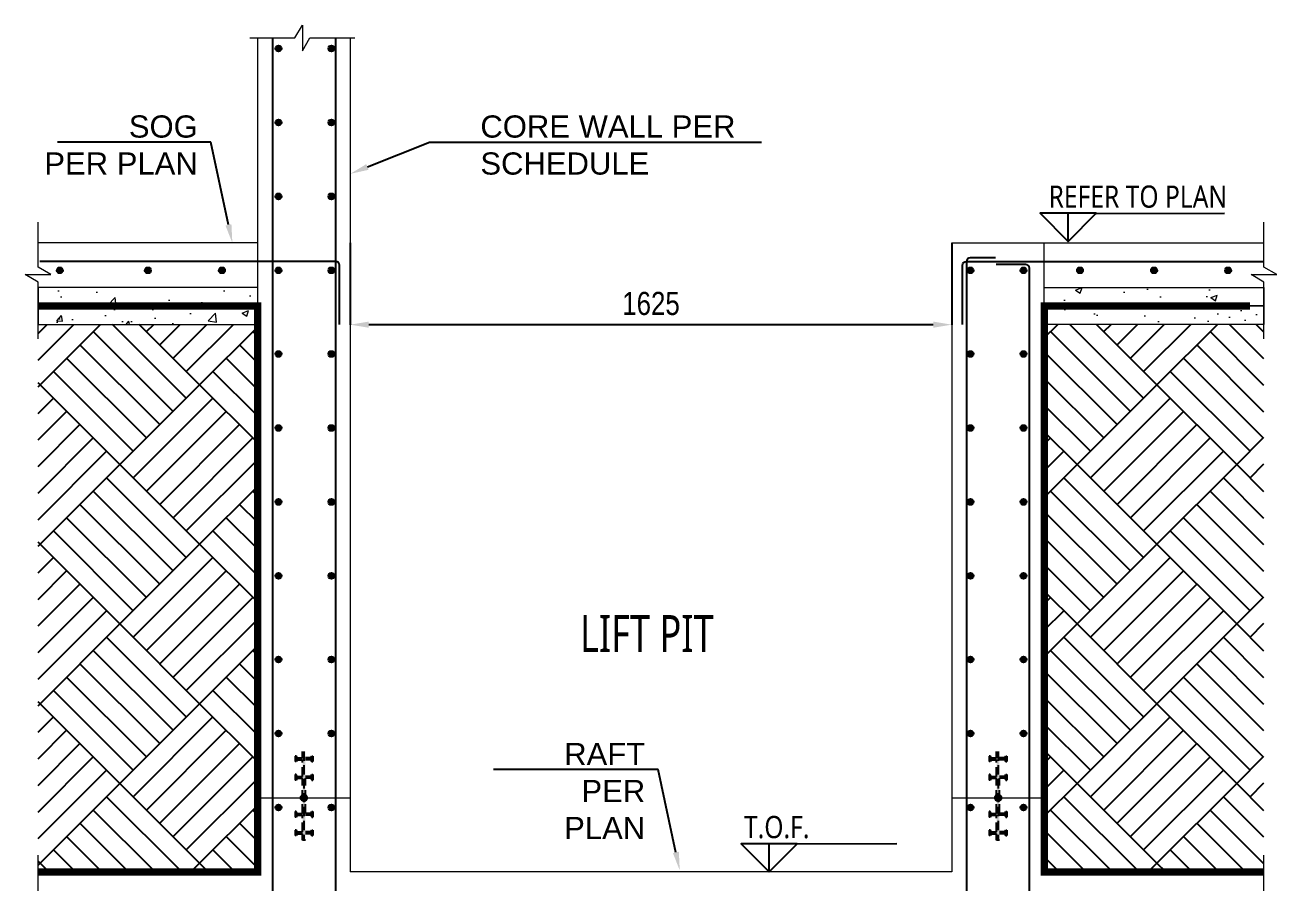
# Model space of a CAD drawing. Header units: millimetres. Extents: x 109938 to 146706, y 87118 to 119396.
# Drawn here: x 110094 to 113476, y 102753 to 105072 of the extents above; entities that cross this region are included whole.
import ezdxf
from ezdxf import colors
from ezdxf.entities.mleader import LeaderData, LeaderLine
from ezdxf.math import Vec2, Vec3

# ---------------------------------------------------------------- set-up
doc = ezdxf.new("R2010")
doc.units = ezdxf.units.MM
doc.header["$LTSCALE"] = 25
doc.header["$PDMODE"] = 35
for name, pattern in [('Dash Dot 3_16_', [7.9375, 4.7625, -1.5875, 0, -1.5875]), ('DASHEDX2', [1.5, 1, -0.5]), ('Dot & Dashed', [8.937037, 4.233333, -2.351852, 0, -2.351852])]:
    doc.linetypes.add(name, pattern=pattern)
for name, color, linetype, lineweight in [('A-ANNO-DIMS', 211, 'Continuous', 9), ('A-FLOR-IDEN', 11, 'Continuous', 9), ('S-COL', 3, 'Continuous', 13), ('S-COLS', 52, 'Continuous', 9), ('S-SLAB', 3, 'Continuous', 13)]:
    doc.layers.add(name, color=color, linetype=linetype, lineweight=lineweight)
for name, color, linetype in [('APPLICATION', 7, 'DASHEDX2'), ('LOBBY.SECTIONS$0$S200G_ELEV_LVL', 7, 'Continuous'), ('REINF', 1, 'Continuous'), ('STR_COL_HATCH', 8, 'Continuous'), ('WATER PROOF', 1, 'Continuous')]:
    doc.layers.add(name, color=color, linetype=linetype)
doc.styles.add('GENERATED_STYLE_1', font='arial.ttf')
doc.styles.add('GENERATED_STYLE_3', font='trebuc.ttf', dxfattribs={"width": 0.78})
doc.styles.add('style1', font='arial.ttf', dxfattribs={"width": 0.8, "height": 62.5})
doc.linetypes.add('ZIGZAG', pattern='A,0.00254,-5.08,[131,ltypeshp.shx,S=5.08,R=0,X=-5.08,Y=0],-10.16,[131,ltypeshp.shx,S=5.08,R=180,X=5.08,Y=0],-5.08', length=20.32254)
doc.dimstyles.new('D375', dxfattribs={"dimtxt": 62.5, "dimasz": 50, "dimexe": 0.18, "dimexo": 0.0625, "dimgap": 25, "dimtad": 1, "dimdec": 0, "dimzin": 0, "dimdsep": 46, "dimtxsty": 'style1', "dimcen": 0.09, "dimclrd": 256, "dimclre": 256, "dimclrt": 2, "dimadec": 0, "dimazin": 0, "dimtfac": 1, "dimtdec": 0, "dimtofl": 0, "dimtmove": 0, "dimatfit": 3, "dimfxl": 1, "dimtolj": 1, "dimtzin": 0, "dimarcsym": 0})

# ---------------------------------------------------------------- blocks, each defined once
blk = doc.blocks.new('*D29')
at = {"layer": 'A-ANNO-DIMS', "lineweight": -2, "transparency": 16777216}
for p, q in [((110972.2, 104482.7), (110972.2, 104261.8)), ((112597.2, 104482.7), (112597.2, 104261.8)), ((112547.2, 104261.9), (111022.2, 104261.9))]:
    blk.add_line(p, q, dxfattribs=at)
at = {"layer": 'A-ANNO-DIMS', "transparency": 16777216}
for points in [[(111022.2, 104270.3), (111022.2, 104253.6), (110972.2, 104261.9)], [(112547.2, 104270.3), (112547.2, 104253.6), (112597.2, 104261.9)]]:
    blk.add_solid(points, dxfattribs=at)
at = {"layer": 'Defpoints', "color": 0, "transparency": 16777216}
for p in [(110972.2, 104482.7), (112597.2, 104482.7), (110972.2, 104261.9)]:
    blk.add_point(p, dxfattribs=at)
at = {"layer": 'A-ANNO-DIMS', "color": 2, "transparency": 16777216, "insert": (111784.7, 104318.9), "char_height": 62.5, "attachment_point": 5, "style": 'style1'}
blk.add_mtext('\\A1;1625', dxfattribs=at)

msp = doc.modelspace()

# ---------------------------------------------------------------- hatches: boundary and pattern name
h = msp.add_hatch()
h.set_pattern_fill('ANSI31', color=256, scale=25, style=0)
h.set_pattern_definition([(45, (96726.4603, 80520.74), (-2.2097087, 2.2097087), [])])
h.paths.add_polyline_path([(110838.3, 102982.7, -1), (110856, 102982.7, -1)])
h = msp.add_hatch()
h.set_pattern_fill('ANSI31', color=256, scale=25, style=0)
h.set_pattern_definition([(45, (98601.4603, 80520.74), (-2.2097087, 2.2097087), [])])
h.paths.add_polyline_path([(112713.3, 102982.7, -1), (112731, 102982.7, -1)])
at = {"layer": 'REINF', "transparency": 33554687}
h = msp.add_hatch(color=256, dxfattribs=at)
h.dxf.hatch_style = 1
edge = h.paths.add_edge_path()
edge.add_arc((110778.5, 105008.7), 8, 0, 360)
h = msp.add_hatch(color=256, dxfattribs=at)
h.dxf.hatch_style = 1
edge = h.paths.add_edge_path()
edge.add_arc((110921.3, 105008.7), 8, 0, 360)
h = msp.add_hatch(color=256, dxfattribs=at)
h.dxf.hatch_style = 1
edge = h.paths.add_edge_path()
edge.add_arc((110778.5, 104808.7), 8, 0, 360)
h = msp.add_hatch(color=256, dxfattribs=at)
h.dxf.hatch_style = 1
edge = h.paths.add_edge_path()
edge.add_arc((110921.3, 104808.7), 8, 0, 360)
h = msp.add_hatch(color=256, dxfattribs=at)
h.dxf.hatch_style = 1
edge = h.paths.add_edge_path()
edge.add_arc((110778.5, 104608.7), 8, 0, 360)
h = msp.add_hatch(color=256, dxfattribs=at)
h.dxf.hatch_style = 1
edge = h.paths.add_edge_path()
edge.add_arc((110921.3, 104608.7), 8, 0, 360)
h = msp.add_hatch(color=256, dxfattribs=at)
h.dxf.hatch_style = 1
edge = h.paths.add_edge_path()
edge.add_arc((110187.7, 104408.7), 8, 0, 360)
h = msp.add_hatch(color=256, dxfattribs=at)
h.dxf.hatch_style = 1
edge = h.paths.add_edge_path()
edge.add_arc((110425.6, 104408.7), 8, 0, 360)
h = msp.add_hatch(color=256, dxfattribs=at)
h.dxf.hatch_style = 1
edge = h.paths.add_edge_path()
edge.add_arc((110625.6, 104408.7), 8, 0, 360)
h = msp.add_hatch(color=256, dxfattribs=at)
h.dxf.hatch_style = 1
edge = h.paths.add_edge_path()
edge.add_arc((110778.5, 104408.7), 8, 0, 360)
h = msp.add_hatch(color=256, dxfattribs=at)
h.dxf.hatch_style = 1
edge = h.paths.add_edge_path()
edge.add_arc((110921.3, 104408.7), 8, 0, 360)
h = msp.add_hatch(color=256, dxfattribs=at)
h.dxf.hatch_style = 1
edge = h.paths.add_edge_path()
edge.add_arc((112648, 104408.7), 8, 0, 360)
h = msp.add_hatch(color=256, dxfattribs=at)
h.dxf.hatch_style = 1
edge = h.paths.add_edge_path()
edge.add_arc((112790.8, 104408.7), 8, 0, 360)
h = msp.add_hatch(color=256, dxfattribs=at)
h.dxf.hatch_style = 1
edge = h.paths.add_edge_path()
edge.add_arc((112943.7, 104408.7), 8, 0, 360)
h = msp.add_hatch(color=256, dxfattribs=at)
h.dxf.hatch_style = 1
edge = h.paths.add_edge_path()
edge.add_arc((113143.7, 104408.7), 8, 0, 360)
h = msp.add_hatch(color=256, dxfattribs=at)
h.dxf.hatch_style = 1
edge = h.paths.add_edge_path()
edge.add_arc((113343.7, 104408.7), 8, 0, 360)
h = msp.add_hatch(color=256, dxfattribs=at)
h.dxf.hatch_style = 1
edge = h.paths.add_edge_path()
edge.add_arc((110778.5, 104182.7), 8, 0, 360)
h = msp.add_hatch(color=256, dxfattribs=at)
h.dxf.hatch_style = 1
edge = h.paths.add_edge_path()
edge.add_arc((110921.3, 104182.7), 8, 0, 360)
h = msp.add_hatch(color=256, dxfattribs=at)
h.dxf.hatch_style = 1
edge = h.paths.add_edge_path()
edge.add_arc((112648, 104182.7), 8, 0, 360)
h = msp.add_hatch(color=256, dxfattribs=at)
h.dxf.hatch_style = 1
edge = h.paths.add_edge_path()
edge.add_arc((112790.8, 104182.7), 8, 0, 360)
h = msp.add_hatch(color=256, dxfattribs=at)
h.dxf.hatch_style = 1
edge = h.paths.add_edge_path()
edge.add_arc((110778.5, 103982.7), 8, 0, 360)
h = msp.add_hatch(color=256, dxfattribs=at)
h.dxf.hatch_style = 1
edge = h.paths.add_edge_path()
edge.add_arc((110921.3, 103982.7), 8, 0, 360)
h = msp.add_hatch(color=256, dxfattribs=at)
h.dxf.hatch_style = 1
edge = h.paths.add_edge_path()
edge.add_arc((112648, 103982.7), 8, 0, 360)
h = msp.add_hatch(color=256, dxfattribs=at)
h.dxf.hatch_style = 1
edge = h.paths.add_edge_path()
edge.add_arc((112790.8, 103982.7), 8, 0, 360)
h = msp.add_hatch(color=256, dxfattribs=at)
h.dxf.hatch_style = 1
edge = h.paths.add_edge_path()
edge.add_arc((110778.5, 103782.7), 8, 0, 360)
h = msp.add_hatch(color=256, dxfattribs=at)
h.dxf.hatch_style = 1
edge = h.paths.add_edge_path()
edge.add_arc((110921.3, 103782.7), 8, 0, 360)
h = msp.add_hatch(color=256, dxfattribs=at)
h.dxf.hatch_style = 1
edge = h.paths.add_edge_path()
edge.add_arc((112648, 103782.7), 8, 0, 360)
h = msp.add_hatch(color=256, dxfattribs=at)
h.dxf.hatch_style = 1
edge = h.paths.add_edge_path()
edge.add_arc((112790.8, 103782.7), 8, 0, 360)
h = msp.add_hatch(color=256, dxfattribs=at)
h.dxf.hatch_style = 1
edge = h.paths.add_edge_path()
edge.add_arc((110778.5, 103582.7), 8, 0, 360)
h = msp.add_hatch(color=256, dxfattribs=at)
h.dxf.hatch_style = 1
edge = h.paths.add_edge_path()
edge.add_arc((110921.3, 103582.7), 8, 0, 360)
h = msp.add_hatch(color=256, dxfattribs=at)
h.dxf.hatch_style = 1
edge = h.paths.add_edge_path()
edge.add_arc((112648, 103582.7), 8, 0, 360)
h = msp.add_hatch(color=256, dxfattribs=at)
h.dxf.hatch_style = 1
edge = h.paths.add_edge_path()
edge.add_arc((112790.8, 103582.7), 8, 0, 360)
h = msp.add_hatch(color=256, dxfattribs=at)
h.dxf.hatch_style = 1
edge = h.paths.add_edge_path()
edge.add_arc((110778.5, 103356.7), 8, 0, 360)
h = msp.add_hatch(color=256, dxfattribs=at)
h.dxf.hatch_style = 1
edge = h.paths.add_edge_path()
edge.add_arc((110921.3, 103356.7), 8, 0, 360)
h = msp.add_hatch(color=256, dxfattribs=at)
h.dxf.hatch_style = 1
edge = h.paths.add_edge_path()
edge.add_arc((112648, 103356.7), 8, 0, 360)
h = msp.add_hatch(color=256, dxfattribs=at)
h.dxf.hatch_style = 1
edge = h.paths.add_edge_path()
edge.add_arc((112790.8, 103356.7), 8, 0, 360)
h = msp.add_hatch(dxfattribs=at)
h.set_pattern_fill('GRAVEL', color=256, scale=10)
h.set_pattern_definition([(228.012788, (-12042.626, 481), (-2032.0000002, -2285.9999999), [34.17214, -3383.04836]), (184.969741, (-12065.486, 455.6), (3047.9999988, 254.0000145), [58.64047, -5805.4049]), (132.510447, (-12123.906, 450.52), (2540.000001, -2793.999999), [41.34815, -4093.47228]), (267.273689, (-12222.966, 387.02), (254.0000005, 5080), [53.40045, -5286.64374]), (292.833654, (-12225.506, 333.68), (-1270.0000001, 3048), [52.36337, -5183.98077]), (357.273689, (-12205.186, 285.42), (-5080, 254.0000005), [53.40045, -5286.64374]), (37.6942405, (-12151.846, 282.88), (-3301.99999985, -2540.0000002), [70.61937, -6991.31153]), (72.2553284, (-12095.966, 326.06), (1778.0000005, 5587.99999985), [66.67195, -6600.52566]), (121.429566, (-12075.646, 389.56), (-2032.0000003, 3301.9999998), [53.5813, -5304.55457]), (175.236358, (-12103.586, 435.28), (2794, -254.0000004), [61.17133, -2997.3937]), (222.397438, (-12164.546, 440.36), (-3047.9999999, -2794.0000001), [79.1078, -7831.67725]), (138.814075, (-11971.506, 384.48), (-1778, 1524), [27.00045, -2673.0566]), (171.469234, (-11991.826, 402.26), (3302.0000001, -507.9999994), [51.3682, -5085.4639]), (225, (-12042.63, 409.88), (-4e-14, -254), [35.92093, -323.2893]), (203.19859, (-12060.406, 440.36), (1270, 508), [19.34413, -1915.06224]), (291.80141, (-12078.186, 432.74), (-254, 762), [27.35656, -1340.4753]), (30.963757, (-12068.026, 407.34), (762, 508), [44.43197, -1436.6298]), (161.56505, (-12029.93, 430.2), (508, -254), [32.1287, -771.0898]), (16.38954, (-12225.506, 432.74), (2540, 762), [45.0088, -4455.88267]), (70.346176, (-12182.326, 445.44), (-1016.0000001, -2794), [37.7599, -3738.22157]), (293.19859, (-12029.926, 481), (-508, 1270), [38.688, -1895.71836]), (343.61046, (-12014.686, 445.44), (-2540, 761.9999998), [45.0088, -4455.88267]), (339.443955, (-12225.506, 275.26), (-1270, 508), [43.40352, -2126.77343]), (294.77514, (-12184.866, 260.02), (-1270.0000015, 2793.9999993), [36.3672, -3600.35934]), (66.80141, (-12027.386, 227), (508, 1270), [38.688, -1895.71836]), (17.354025, (-12012.146, 262.56), (-3302, -1016.0000002), [42.57827, -4215.2376]), (69.443955, (-12151.846, 227), (-508, -1270), [21.70176, -2148.4752]), (101.309932, (-12042.626, 227), (-254, 1016), [12.95146, -1282.1995]), (165.963757, (-12045.166, 239.7), (762, -254), [52.36337, -994.90546]), (186.009006, (-12095.966, 252.4), (2540, 254.0000001), [48.5267, -4804.1365]), (303.69007, (-12068.026, 384.48), (-254, 508), [36.6324, -879.17764]), (353.1572266, (-12047.706, 354), (4318, -507.9999998), [63.95568, -6331.6009]), (60.945396, (-11984.206, 346.38), (-1016, -1778), [26.15082, -2588.93923]), (90, (-11971.5, 369.24), (-254, 254), [15.24, -238.76]), (120.256437, (-12101.046, 260.02), (1015.9999999, -1778), [35.2867, -3493.39408]), (48.012787, (-12118.826, 290.5), (2032.0000002, 2285.9999999), [68.3443, -3348.87622]), (0, (-12073.1, 341.3), (254, 254), [66.04, -187.96]), (325.304846, (-12007.066, 341.3), (2540.000001, -1777.9999986), [40.16096, -3975.93167]), (254.054604, (-11974.046, 318.44), (-254, -1016), [36.9829, -1812.165]), (207.645975, (-11984.206, 282.88), (-4826.0000002, -2539.99999966), [60.2145, -5961.24644]), (175.426079, (-12037.546, 254.94), (-3302, 254), [63.70295, -6306.58465])])
edge = h.paths.add_edge_path()
edge.add_arc((112813.2, 103258.7), 8, 0, 360)
h = msp.add_hatch(color=256, dxfattribs=at)
h.dxf.hatch_style = 1
edge = h.paths.add_edge_path()
edge.add_arc((110778.5, 103156.7), 8, 0, 360)
h = msp.add_hatch(color=256, dxfattribs=at)
h.dxf.hatch_style = 1
edge = h.paths.add_edge_path()
edge.add_arc((110921.3, 103156.7), 8, 0, 360)
h = msp.add_hatch(color=256, dxfattribs=at)
h.dxf.hatch_style = 1
edge = h.paths.add_edge_path()
edge.add_arc((112648, 103156.7), 8, 0, 360)
h = msp.add_hatch(color=256, dxfattribs=at)
h.dxf.hatch_style = 1
edge = h.paths.add_edge_path()
edge.add_arc((112790.8, 103156.7), 8, 0, 360)
h = msp.add_hatch(color=256, dxfattribs=at)
h.dxf.hatch_style = 1
edge = h.paths.add_edge_path()
edge.add_arc((110778.5, 102956.7), 8, 0, 360)
h = msp.add_hatch(color=256, dxfattribs=at)
h.dxf.hatch_style = 1
edge = h.paths.add_edge_path()
edge.add_arc((110921.3, 102956.7), 8, 0, 360)
h = msp.add_hatch(color=256, dxfattribs=at)
h.dxf.hatch_style = 1
edge = h.paths.add_edge_path()
edge.add_arc((112648, 102956.7), 8, 0, 360)
h = msp.add_hatch(color=256, dxfattribs=at)
h.dxf.hatch_style = 1
edge = h.paths.add_edge_path()
edge.add_arc((112790.8, 102956.7), 8, 0, 360)
at = {"layer": 'S-COLS'}
h = msp.add_hatch(dxfattribs=at)
h.set_pattern_fill('AR-CONC', color=256, style=0)
h.paths.add_polyline_path([(110128.7, 104312.7), (110722.2, 104312.7), (110722.2, 104362.7), (110128.7, 104362.7)])
h.paths.add_polyline_path([(110128.7, 104262.7), (110722.2, 104262.7), (110722.2, 104312.7), (110128.7, 104312.7)])
h = msp.add_hatch(dxfattribs=at)
h.set_pattern_fill('AR-CONC', color=256, style=0)
h.paths.add_polyline_path([(113440.7, 104312.7), (112847.2, 104312.7), (112847.2, 104362.7), (113440.7, 104362.7)])
h.paths.add_polyline_path([(113440.7, 104262.7), (112847.2, 104262.7), (112847.2, 104312.7), (113440.7, 104312.7)])
at = {"layer": 'STR_COL_HATCH'}
h = msp.add_hatch(dxfattribs=at)
h.set_pattern_fill('AR-PARQ1', color=256, angle=45)
h.paths.add_polyline_path([(110128.7, 104262.7), (110722.2, 104262.7), (110722.2, 102782.7), (110128.7, 102782.7)])
h = msp.add_hatch(dxfattribs=at)
h.set_pattern_fill('AR-PARQ1', color=256, angle=45)
h.paths.add_polyline_path([(113440.7, 104262.7), (112847.2, 104262.7), (112847.2, 102782.7), (113440.7, 102782.7)])

# ---------------------------------------------------------------- linework, layer by layer
at = {"color": 1, "linetype": 'Continuous'}
for p, q in [((112911.8, 104487), (112911.8, 104562.9)), ((112104, 102782.7), (112104, 102858.6))]:
    msp.add_line(p, q, dxfattribs=at)
at = {"color": 3, "linetype": 'Continuous'}
for points in [[(112911.8, 104487), (112987.7, 104562.9), (112835.9, 104562.9), (112911.8, 104487)], [(112104, 102782.7), (112179.9, 102858.6), (112028.1, 102858.6), (112104, 102782.7)]]:
    msp.add_lwpolyline(points, dxfattribs=at)
for centre in [(110847.2, 102982.7), (112722.2, 102982.7)]:
    msp.add_circle(centre, 8.84)
at = {"layer": 'APPLICATION'}
for p, q in [((110825.9, 103095.8), (110823.4, 103095.8)), ((110823.4, 103095.8), (110823.4, 103080.8)), ((110828.4, 103090.8), (110825.9, 103095.8)), ((110828.4, 103090.8), (110843.4, 103090.8)), ((110843.4, 103090.8), (110843.4, 103108.3)), ((110847.2, 103108.3), (110847.2, 102868.3)), ((110847.2, 103108.3), (110847.2, 102868.3)), ((110865.9, 103090.8), (110850.9, 103090.8)), ((110865.9, 103090.8), (110868.4, 103095.8)), ((110868.4, 103095.8), (110870.9, 103095.8)), ((110870.9, 103095.8), (110870.9, 103080.8)), ((112700.9, 103095.8), (112698.4, 103095.8)), ((112698.4, 103095.8), (112698.4, 103080.8)), ((112703.4, 103090.8), (112700.9, 103095.8)), ((112703.4, 103090.8), (112718.4, 103090.8)), ((112718.4, 103090.8), (112718.4, 103108.3)), ((112722.2, 103108.3), (112722.2, 102868.3)), ((112722.2, 103108.3), (112722.2, 102868.3)), ((112740.9, 103090.8), (112725.9, 103090.8)), ((112740.9, 103090.8), (112743.4, 103095.8)), ((112743.4, 103095.8), (112745.9, 103095.8)), ((112745.9, 103095.8), (112745.9, 103080.8)), ((110825.9, 103080.8), (110823.4, 103080.8)), ((110828.4, 103085.8), (110825.9, 103080.8)), ((110828.4, 103085.8), (110843.4, 103085.8)), ((110843.4, 103040.8), (110843.4, 103085.8)), ((110865.9, 103085.8), (110850.9, 103085.8)), ((110865.9, 103085.8), (110868.4, 103080.8)), ((110868.4, 103080.8), (110870.9, 103080.8)), ((112700.9, 103080.8), (112698.4, 103080.8)), ((112703.4, 103085.8), (112700.9, 103080.8)), ((112703.4, 103085.8), (112718.4, 103085.8)), ((112718.4, 103040.8), (112718.4, 103085.8)), ((112740.9, 103085.8), (112725.9, 103085.8)), ((112740.9, 103085.8), (112743.4, 103080.8)), ((112743.4, 103080.8), (112745.9, 103080.8)), ((110823.4, 103045.8), (110823.4, 103030.8)), ((110825.9, 103045.8), (110823.4, 103045.8)), ((110825.9, 103030.8), (110823.4, 103030.8)), ((110828.4, 103040.8), (110825.9, 103045.8)), ((110828.4, 103035.8), (110825.9, 103030.8)), ((110828.4, 103040.8), (110843.4, 103040.8)), ((110828.4, 103035.8), (110843.4, 103035.8)), ((110843.4, 102940.8), (110843.4, 103035.8)), ((110865.9, 103040.8), (110850.9, 103040.8)), ((110865.9, 103035.8), (110850.9, 103035.8)), ((110850.9, 102940.8), (110850.9, 103035.8)), ((110865.9, 103040.8), (110868.4, 103045.8)), ((110865.9, 103035.8), (110868.4, 103030.8)), ((110868.4, 103045.8), (110870.9, 103045.8)), ((110868.4, 103030.8), (110870.9, 103030.8)), ((110870.9, 103045.8), (110870.9, 103030.8)), ((112698.4, 103045.8), (112698.4, 103030.8)), ((112700.9, 103045.8), (112698.4, 103045.8)), ((112700.9, 103030.8), (112698.4, 103030.8)), ((112703.4, 103040.8), (112700.9, 103045.8)), ((112703.4, 103035.8), (112700.9, 103030.8)), ((112703.4, 103040.8), (112718.4, 103040.8)), ((112703.4, 103035.8), (112718.4, 103035.8)), ((112718.4, 102940.8), (112718.4, 103035.8)), ((112740.9, 103040.8), (112725.9, 103040.8)), ((112740.9, 103035.8), (112725.9, 103035.8)), ((112725.9, 102940.8), (112725.9, 103035.8)), ((112740.9, 103040.8), (112743.4, 103045.8)), ((112740.9, 103035.8), (112743.4, 103030.8)), ((112743.4, 103045.8), (112745.9, 103045.8)), ((112743.4, 103030.8), (112745.9, 103030.8)), ((112745.9, 103045.8), (112745.9, 103030.8)), ((110823.4, 102945.8), (110823.4, 102930.8)), ((110825.9, 102945.8), (110823.4, 102945.8)), ((110825.9, 102930.8), (110823.4, 102930.8)), ((110828.4, 102940.8), (110825.9, 102945.8)), ((110828.4, 102935.8), (110825.9, 102930.8)), ((110828.4, 102940.8), (110843.4, 102940.8)), ((110828.4, 102935.8), (110843.4, 102935.8)), ((110843.4, 102890.8), (110843.4, 102935.8)), ((110865.9, 102940.8), (110850.9, 102940.8)), ((110865.9, 102935.8), (110850.9, 102935.8)), ((110865.9, 102940.8), (110868.4, 102945.8)), ((110865.9, 102935.8), (110868.4, 102930.8)), ((110868.4, 102945.8), (110870.9, 102945.8)), ((110868.4, 102930.8), (110870.9, 102930.8)), ((110870.9, 102945.8), (110870.9, 102930.8)), ((112698.4, 102945.8), (112698.4, 102930.8)), ((112700.9, 102945.8), (112698.4, 102945.8)), ((112700.9, 102930.8), (112698.4, 102930.8)), ((112703.4, 102940.8), (112700.9, 102945.8)), ((112703.4, 102935.8), (112700.9, 102930.8)), ((112703.4, 102940.8), (112718.4, 102940.8)), ((112703.4, 102935.8), (112718.4, 102935.8)), ((112718.4, 102890.8), (112718.4, 102935.8)), ((112740.9, 102940.8), (112725.9, 102940.8)), ((112740.9, 102935.8), (112725.9, 102935.8)), ((112740.9, 102940.8), (112743.4, 102945.8)), ((112740.9, 102935.8), (112743.4, 102930.8)), ((112743.4, 102945.8), (112745.9, 102945.8)), ((112743.4, 102930.8), (112745.9, 102930.8)), ((112745.9, 102945.8), (112745.9, 102930.8)), ((110823.4, 102895.8), (110823.4, 102880.8)), ((110825.9, 102895.8), (110823.4, 102895.8)), ((110828.4, 102890.8), (110825.9, 102895.8)), ((110828.4, 102885.8), (110825.9, 102880.8)), ((110828.4, 102890.8), (110843.4, 102890.8)), ((110828.4, 102885.8), (110843.4, 102885.8)), ((110843.4, 102868.3), (110843.4, 102885.8)), ((110865.9, 102890.8), (110850.9, 102890.8)), ((110865.9, 102885.8), (110850.9, 102885.8)), ((110865.9, 102890.8), (110868.4, 102895.8)), ((110865.9, 102885.8), (110868.4, 102880.8)), ((110868.4, 102895.8), (110870.9, 102895.8)), ((110870.9, 102895.8), (110870.9, 102880.8)), ((112698.4, 102895.8), (112698.4, 102880.8)), ((112700.9, 102895.8), (112698.4, 102895.8)), ((112703.4, 102890.8), (112700.9, 102895.8)), ((112703.4, 102885.8), (112700.9, 102880.8)), ((112703.4, 102890.8), (112718.4, 102890.8)), ((112703.4, 102885.8), (112718.4, 102885.8)), ((112718.4, 102868.3), (112718.4, 102885.8)), ((112740.9, 102890.8), (112725.9, 102890.8)), ((112740.9, 102885.8), (112725.9, 102885.8)), ((112740.9, 102890.8), (112743.4, 102895.8)), ((112740.9, 102885.8), (112743.4, 102880.8)), ((112743.4, 102895.8), (112745.9, 102895.8)), ((112745.9, 102895.8), (112745.9, 102880.8)), ((110825.9, 102880.8), (110823.4, 102880.8)), ((110850.9, 102868.3), (110843.4, 102868.3)), ((110868.4, 102880.8), (110870.9, 102880.8)), ((112700.9, 102880.8), (112698.4, 102880.8)), ((112725.9, 102868.3), (112718.4, 102868.3)), ((112743.4, 102880.8), (112745.9, 102880.8))]:
    msp.add_line(p, q, dxfattribs=at)
for points in [[(110823.4, 103095.8), (110823.4, 103080.8), (110825.9, 103095.8), (110825.9, 103080.8)], [(110825.9, 103095.8), (110825.9, 103080.8), (110828.4, 103090.8), (110828.4, 103085.8)], [(110828.4, 103090.8), (110828.4, 103085.8), (110843.4, 103090.8), (110843.4, 103085.8)], [(110843.4, 103108.3), (110843.4, 102868.3), (110847.2, 103108.3), (110847.2, 102868.3)], [(110850.9, 103108.3), (110850.9, 102868.3), (110847.2, 103108.3), (110847.2, 102868.3)], [(110865.9, 103090.8), (110865.9, 103085.8), (110850.9, 103090.8), (110850.9, 103085.8)], [(110868.4, 103095.8), (110868.4, 103080.8), (110865.9, 103090.8), (110865.9, 103085.8)], [(110870.9, 103095.8), (110870.9, 103080.8), (110868.4, 103095.8), (110868.4, 103080.8)], [(112698.4, 103095.8), (112698.4, 103080.8), (112700.9, 103095.8), (112700.9, 103080.8)], [(112700.9, 103095.8), (112700.9, 103080.8), (112703.4, 103090.8), (112703.4, 103085.8)], [(112703.4, 103090.8), (112703.4, 103085.8), (112718.4, 103090.8), (112718.4, 103085.8)], [(112718.4, 103108.3), (112718.4, 102868.3), (112722.2, 103108.3), (112722.2, 102868.3)], [(112725.9, 103108.3), (112725.9, 102868.3), (112722.2, 103108.3), (112722.2, 102868.3)], [(112740.9, 103090.8), (112740.9, 103085.8), (112725.9, 103090.8), (112725.9, 103085.8)], [(112743.4, 103095.8), (112743.4, 103080.8), (112740.9, 103090.8), (112740.9, 103085.8)], [(112745.9, 103095.8), (112745.9, 103080.8), (112743.4, 103095.8), (112743.4, 103080.8)], [(110823.4, 103045.8), (110823.4, 103030.8), (110825.9, 103045.8), (110825.9, 103030.8)], [(110825.9, 103045.8), (110825.9, 103030.8), (110828.4, 103040.8), (110828.4, 103035.8)], [(110828.4, 103040.8), (110828.4, 103035.8), (110843.4, 103040.8), (110843.4, 103035.8)], [(110865.9, 103040.8), (110865.9, 103035.8), (110850.9, 103040.8), (110850.9, 103035.8)], [(110868.4, 103045.8), (110868.4, 103030.8), (110865.9, 103040.8), (110865.9, 103035.8)], [(110870.9, 103045.8), (110870.9, 103030.8), (110868.4, 103045.8), (110868.4, 103030.8)], [(112698.4, 103045.8), (112698.4, 103030.8), (112700.9, 103045.8), (112700.9, 103030.8)], [(112700.9, 103045.8), (112700.9, 103030.8), (112703.4, 103040.8), (112703.4, 103035.8)], [(112703.4, 103040.8), (112703.4, 103035.8), (112718.4, 103040.8), (112718.4, 103035.8)], [(112740.9, 103040.8), (112740.9, 103035.8), (112725.9, 103040.8), (112725.9, 103035.8)], [(112743.4, 103045.8), (112743.4, 103030.8), (112740.9, 103040.8), (112740.9, 103035.8)], [(112745.9, 103045.8), (112745.9, 103030.8), (112743.4, 103045.8), (112743.4, 103030.8)], [(110823.4, 102945.8), (110823.4, 102930.8), (110825.9, 102945.8), (110825.9, 102930.8)], [(110825.9, 102945.8), (110825.9, 102930.8), (110828.4, 102940.8), (110828.4, 102935.8)], [(110828.4, 102940.8), (110828.4, 102935.8), (110843.4, 102940.8), (110843.4, 102935.8)], [(110865.9, 102940.8), (110865.9, 102935.8), (110850.9, 102940.8), (110850.9, 102935.8)], [(110868.4, 102945.8), (110868.4, 102930.8), (110865.9, 102940.8), (110865.9, 102935.8)], [(110870.9, 102945.8), (110870.9, 102930.8), (110868.4, 102945.8), (110868.4, 102930.8)], [(112698.4, 102945.8), (112698.4, 102930.8), (112700.9, 102945.8), (112700.9, 102930.8)], [(112700.9, 102945.8), (112700.9, 102930.8), (112703.4, 102940.8), (112703.4, 102935.8)], [(112703.4, 102940.8), (112703.4, 102935.8), (112718.4, 102940.8), (112718.4, 102935.8)], [(112740.9, 102940.8), (112740.9, 102935.8), (112725.9, 102940.8), (112725.9, 102935.8)], [(112743.4, 102945.8), (112743.4, 102930.8), (112740.9, 102940.8), (112740.9, 102935.8)], [(112745.9, 102945.8), (112745.9, 102930.8), (112743.4, 102945.8), (112743.4, 102930.8)], [(110823.4, 102895.8), (110823.4, 102880.8), (110825.9, 102895.8), (110825.9, 102880.8)], [(110825.9, 102895.8), (110825.9, 102880.8), (110828.4, 102890.8), (110828.4, 102885.8)], [(110828.4, 102890.8), (110828.4, 102885.8), (110843.4, 102890.8), (110843.4, 102885.8)], [(110865.9, 102890.8), (110865.9, 102885.8), (110850.9, 102890.8), (110850.9, 102885.8)], [(110868.4, 102895.8), (110868.4, 102880.8), (110865.9, 102890.8), (110865.9, 102885.8)], [(110870.9, 102895.8), (110870.9, 102880.8), (110868.4, 102895.8), (110868.4, 102880.8)], [(112698.4, 102895.8), (112698.4, 102880.8), (112700.9, 102895.8), (112700.9, 102880.8)], [(112700.9, 102895.8), (112700.9, 102880.8), (112703.4, 102890.8), (112703.4, 102885.8)], [(112703.4, 102890.8), (112703.4, 102885.8), (112718.4, 102890.8), (112718.4, 102885.8)], [(112740.9, 102890.8), (112740.9, 102885.8), (112725.9, 102890.8), (112725.9, 102885.8)], [(112743.4, 102895.8), (112743.4, 102880.8), (112740.9, 102890.8), (112740.9, 102885.8)], [(112745.9, 102895.8), (112745.9, 102880.8), (112743.4, 102895.8), (112743.4, 102880.8)]]:
    msp.add_solid(points, dxfattribs=at)
at = {"layer": 'LOBBY.SECTIONS$0$S200G_ELEV_LVL', "color": 3, "lineweight": -3}
for p, q in [((112987.6, 104562.8), (113334, 104563.3)), ((112179.7, 102858.5), (112448.7, 102859))]:
    msp.add_line(p, q, dxfattribs=at)
at = {"layer": 'REINF'}
for points in [[(110932.2, 105036.9), (110932.2, 102365.7, -0.414214), (110882.2, 102315.7), (110570.4, 102315.7)], [(110762.4, 105036.9), (110762.4, 102355.7, 0.414214), (110812.4, 102305.7), (111244.2, 102305.7)], [(112715.7, 104442.7), (112647.2, 104442.7, 0.414214), (112637.2, 104432.7), (112637.2, 102365.7, 0.414214), (112687.2, 102315.7), (113063.8, 102315.7)], [(110943.2, 104262.4), (110943.2, 104422.7, 0.414214), (110933.2, 104432.7), (110133.9, 104432.7)], [(112325.1, 102305.7), (112756.9, 102305.7, 0.414214), (112806.9, 102355.7), (112806.9, 104414.6, 0.414214), (112796.9, 104424.6), (112717.4, 104424.6)], [(112626.1, 104262.4), (112626.1, 104422.7, -0.414214), (112636.1, 104432.7), (113440.7, 104432.7)]]:
    msp.add_lwpolyline(points, format="xyb", dxfattribs=at)
for centre in [(110778.5, 105008.7), (110921.3, 105008.7), (110778.5, 104808.7), (110921.3, 104808.7), (110778.5, 104608.7), (110921.3, 104608.7), (110187.7, 104408.7), (110425.6, 104408.7), (110625.6, 104408.7), (110778.5, 104408.7), (110921.3, 104408.7), (112648, 104408.7), (112790.8, 104408.7), (112943.7, 104408.7), (113143.7, 104408.7), (113343.7, 104408.7), (110778.5, 104182.7), (110921.3, 104182.7), (112648, 104182.7), (112790.8, 104182.7), (110778.5, 103982.7), (110921.3, 103982.7), (112648, 103982.7), (112790.8, 103982.7), (110778.5, 103782.7), (110921.3, 103782.7), (112648, 103782.7), (112790.8, 103782.7), (110778.5, 103582.7), (110921.3, 103582.7), (112648, 103582.7), (112790.8, 103582.7), (110778.5, 103356.7), (110921.3, 103356.7), (112648, 103356.7), (112790.8, 103356.7), (110778.5, 103156.7), (110921.3, 103156.7), (112648, 103156.7), (112790.8, 103156.7), (110778.5, 102956.7), (110921.3, 102956.7), (112648, 102956.7), (112790.8, 102956.7)]:
    msp.add_circle(centre, 8, dxfattribs=at)
at = {"layer": 'S-COL'}
for p, q in [((110972.2, 105036.9), (110972.2, 102782.7)), ((110722.2, 104482.7), (110128.7, 104482.7)), ((112597.2, 104482.7), (113440.7, 104482.7)), ((112597.2, 104482.7), (112597.2, 102782.7)), ((110722.2, 104362.7), (110128.7, 104362.7)), ((112847.2, 104362.7), (113402.7, 104362.7)), ((110722.2, 104312.7), (110128.7, 104312.7)), ((112847.2, 104312.7), (113402.7, 104312.7)), ((110722.2, 102782.7), (110128.7, 102782.7)), ((112597.2, 102782.7), (110972.2, 102782.7)), ((112847.2, 102782.7), (113440.7, 102782.7))]:
    msp.add_line(p, q, dxfattribs=at)
for points in [[(110722.2, 102782.7), (110722.2, 105036.9)], [(112847.2, 102782.7), (112847.2, 104482.7)]]:
    msp.add_lwpolyline(points, dxfattribs=at)
at = {"layer": 'S-COLS'}
for points in [[(110128.7, 104312.7), (110722.2, 104312.7), (110722.2, 104362.7), (110128.7, 104362.7)], [(113440.7, 104312.7), (112847.2, 104312.7), (112847.2, 104362.7), (113440.7, 104362.7)], [(110128.7, 104262.7), (110722.2, 104262.7), (110722.2, 104312.7), (110128.7, 104312.7)], [(113440.7, 104262.7), (112847.2, 104262.7), (112847.2, 104312.7), (113440.7, 104312.7)]]:
    msp.add_lwpolyline(points, close=True, dxfattribs=at)
at = {"layer": 'S-SLAB', "linetype": 'ZIGZAG', "ltscale": 0.05}
for p, q in [((110722.2, 102982.7), (110972.2, 102982.7)), ((112597.2, 102982.7), (112847.2, 102982.7))]:
    msp.add_line(p, q, dxfattribs=at)
at = {"layer": 'S-SLAB'}
for points in [[(110701.3, 105036.9), (110822.3, 105036.9), (110842.8, 105071.9), (110842.8, 105036.9), (110842.8, 105001.8), (110863.3, 105036.9), (110984.3, 105036.9)], [(110128.7, 104223.4), (110128.7, 104376.7), (110093.6, 104397.2), (110128.7, 104397.2), (110163.7, 104397.2), (110128.7, 104417.7), (110128.7, 104538.7)], [(113440.7, 104223.4), (113440.7, 104376.7), (113405.6, 104397.2), (113440.7, 104397.2), (113475.7, 104397.2), (113440.7, 104417.7), (113440.7, 104538.7)], [(110128.7, 102034), (110128.7, 102441.8), (110093.6, 102462.3), (110128.7, 102462.3), (110163.7, 102462.3), (110128.7, 102482.9), (110128.7, 102828)], [(113440.7, 102034), (113440.7, 102435.3), (113405.6, 102455.9), (113440.7, 102455.9), (113475.7, 102455.9), (113440.7, 102476.4), (113440.7, 102828)]]:
    msp.add_lwpolyline(points, dxfattribs=at)
at = {"layer": 'WATER PROOF', "color": 1, "linetype": 'Dash Dot 3_16_', "const_width": 20}
for points in [[(110128.7, 104312.7), (110722.2, 104312.7), (110722.2, 102782.7), (110128.7, 102782.7)], [(113402.7, 104312.7), (112847.2, 104312.7), (112847.2, 102782.7), (113440.7, 102782.7)]]:
    msp.add_lwpolyline(points, dxfattribs=at)

# ---------------------------------------------------------------- texts
at = {"layer": 'A-FLOR-IDEN', "linetype": 'Dot & Dashed', "lineweight": 0, "style": 'GENERATED_STYLE_3', "width": 0.85}
for s, p in [('REFER TO PLAN', (112858.8, 104578.1)), ('T.O.F.', (112036, 102873.9))]:
    msp.add_text(s, height=60, dxfattribs=at).set_placement(p)
at = {"layer": 'A-FLOR-IDEN', "linetype": 'Dot & Dashed', "lineweight": 0, "insert": (111954.1, 103477), "char_height": 100, "width": 2584.127, "attachment_point": 3, "style": 'GENERATED_STYLE_3'}
msp.add_mtext('{\\W0.75;LIFT PIT}', dxfattribs=at)

# ---------------------------------------------------------------- dimensions: what is measured, and where the dimension line sits
at = {"layer": 'A-ANNO-DIMS', "color": 1}
dim = msp.add_linear_dim(base=(110972.2, 104261.9), p1=(112597.2, 104482.7), p2=(110972.2, 104482.7), angle=180, dimstyle='D375', dxfattribs=at)
dim.commit()
dim.dimension.update_dxf_attribs({"geometry": '*D29', "text_midpoint": (111784.7, 104318.9)})

# ---------------------------------------------------------------- leaders
at = {"layer": 'A-ANNO-DIMS'}
ml = msp.add_multileader_mtext('Standard', dxfattribs=at)
ml.set_content('SOG\\PPER PLAN', color=256, style='GENERATED_STYLE_1')
ml.set_leader_properties()
ml.build(insert=Vec2(0, 0))
ml.multileader.update_dxf_attribs({"text_left_attachment_type": 6, "text_right_attachment_type": 6, "dogleg_length": 0.36, "arrow_head_size": 50})
ctx = ml.context
ctx.base_point, ctx.char_height, ctx.arrow_head_size, ctx.landing_gap_size, ctx.plane_origin = Vec3(110158.9, 104755.6), 60, 50, 0.09, Vec3(110372.6, 105029.8)
ctx.left_attachment, ctx.right_attachment, ctx.text_align_type = 6, 6, 2
notes = []
notes.append((ctx, [(0, (1, 1, 0), (110595.1, 104755.6), (-1, 0), 34.8, [(1, [(110653.7, 104482.7)], 0, [])])]))
ctx.mtext.insert, ctx.mtext.width, ctx.mtext.alignment, ctx.mtext.flow_direction = Vec3(110560.3, 104827.6), 421.656, 3, 5
ml = msp.add_multileader_mtext('Standard', dxfattribs=at)
ml.set_content('CORE WALL PER SCHEDULE', color=256, style='GENERATED_STYLE_1')
ml.set_leader_properties()
ml.build(insert=Vec2(0, 0))
ml.multileader.update_dxf_attribs({"text_left_attachment_type": 6, "text_right_attachment_type": 6, "dogleg_length": 0.36, "arrow_head_size": 50})
ctx = ml.context
ctx.base_point, ctx.char_height, ctx.arrow_head_size, ctx.landing_gap_size, ctx.plane_origin = Vec3(111323.6, 104755.6), 60, 50, 0.09, Vec3(111922.6, 105029.8)
ctx.left_attachment, ctx.right_attachment = 6, 6
notes.append((ctx, [(1, (1, 1, 0), (111186.3, 104755.6), (1, 0), 137.2, [(1, [(110972.2, 104669.6)], 0, [])])]))
ctx.mtext.insert, ctx.mtext.width, ctx.mtext.flow_direction = Vec3(111323.7, 104827.6), 752.18, 5
ml = msp.add_multileader_mtext('Standard', dxfattribs=at)
ml.set_content('RAFT PER PLAN', color=256, style='GENERATED_STYLE_1')
ml.set_leader_properties()
ml.build(insert=Vec2(0, 0))
ml.multileader.update_dxf_attribs({"text_left_attachment_type": 6, "text_right_attachment_type": 6, "dogleg_length": 0.36, "arrow_head_size": 50})
ctx = ml.context
ctx.base_point, ctx.char_height, ctx.arrow_head_size, ctx.landing_gap_size, ctx.plane_origin = Vec3(111367.7, 103059.3), 60, 50, 0.09, Vec3(111581.3, 103333.4)
ctx.left_attachment, ctx.right_attachment, ctx.text_align_type = 6, 6, 2
notes.append((ctx, [(0, (1, 1, 0), (111803.9, 103059.3), (-1, 0), 34.8, [(1, [(111862.4, 102786.4)], 0, [])])]))
ctx.mtext.insert, ctx.mtext.width, ctx.mtext.alignment, ctx.mtext.flow_direction = Vec3(111769, 103131.3), 405.755, 3, 5
for ctx, leaders in notes:
    for number, flags, end, landing, length, lines in leaders:
        leader = LeaderData()
        leader.index, (leader.has_last_leader_line, leader.has_dogleg_vector, leader.attachment_direction) = number, flags
        leader.last_leader_point, leader.dogleg_vector, leader.dogleg_length = Vec3(end), Vec3(landing), length
        for number, points, colour, breaks in lines:
            line = LeaderLine()
            line.index, line.vertices, line.color, line.breaks = number, Vec3.list(points), colors.encode_raw_color(colour), breaks
            leader.lines.append(line)
        ctx.leaders.append(leader)

doc.saveas('drawing.dxf')
